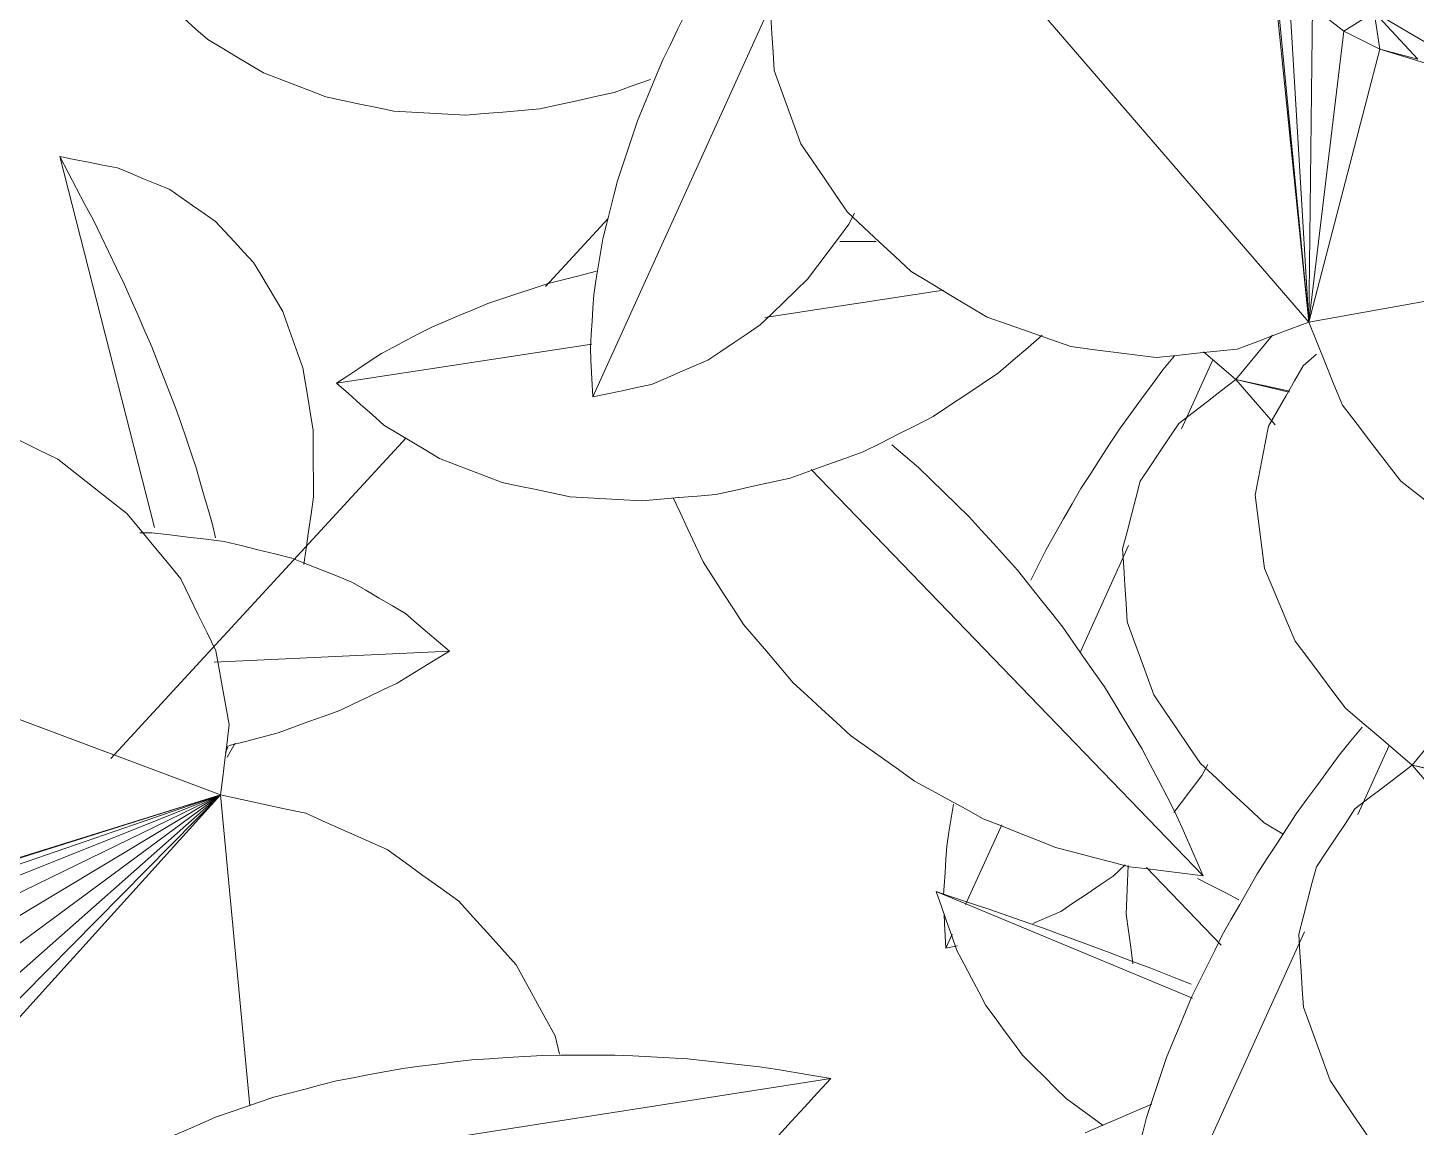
# Model space of a CAD drawing. Header units: metres. Extents: x -18.34 to -13.25, y -25.49 to -16.26.
# Drawn here: x -17.5807 to -17.4855, y -17.2092 to -17.1338 of the extents above; entities that cross this region are included whole.
import ezdxf

# ---------------------------------------------------------------- set-up
doc = ezdxf.new("R2010")
doc.units = ezdxf.units.M
doc.layers.add('Importações nas famílias', color=7, linetype='Continuous', lineweight=5)
doc.layers.add('Vegetação', color=7, linetype='Continuous', lineweight=5)

# ---------------------------------------------------------------- blocks, each defined once
blk = doc.blocks.new('Planta_pergolado_12200 - plantas pergolado_skp_Component_12-V147-Pavimento 02 - Executivo')
at = {"layer": 'Importações nas famílias', "color": 9, "flags": 128}
for points in [[(0.027075, 0.101247), (0.026369, 0.101143), (0.025662, 0.101039), (0.024955, 0.100935), (0.024249, 0.100831)], [(0.029913, 0.101047), (0.029204, 0.101097), (0.028494, 0.101147), (0.027785, 0.101197), (0.027075, 0.101247)], [(0.032697, 0.100237), (0.032001, 0.100439), (0.031305, 0.100642), (0.030609, 0.100844), (0.029913, 0.101047)], [(0.024249, 0.100831), (0.023562, 0.100575), (0.022875, 0.10032), (0.022188, 0.100065), (0.021501, 0.09981)], [(0.034028, 0.099536), (0.033362, 0.099886), (0.032697, 0.100237)], [(0.021501, 0.09981), (0.020849, 0.099409), (0.020198, 0.099008), (0.019546, 0.098607), (0.018895, 0.098207)], [(0.018895, 0.098207), (0.018294, 0.09767), (0.017694, 0.097133), (0.017093, 0.096596), (0.016493, 0.09606)], [(0.016493, 0.09606), (0.015957, 0.0954), (0.015421, 0.094739), (0.014886, 0.094079), (0.01435, 0.093419)], [(0.01435, 0.093419), (0.013892, 0.092651), (0.013434, 0.091883), (0.012977, 0.091115), (0.012559, 0.090415)]]:
    blk.add_lwpolyline(points, dxfattribs=at)
blk = doc.blocks.new('Planta_pergolado_12200 - plantas pergolado_skp_Component_17-V150-Pavimento 02 - Executivo')
at = {"layer": 'Importações nas famílias', "color": 9}
for p, q in [((0.037706, 0.152053), (0.037725, 0.153191)), ((0.044451, 0.10981), (0.043743, 0.109602)), ((0.052096, 0.095322), (0.051524, 0.096015)), ((0.056901, 0.093133), (0.056577, 0.0932))]:
    blk.add_line(p, q, dxfattribs=at)
at = {"layer": 'Importações nas famílias', "color": 9, "flags": 128}
for points in [[(0.038043, 0.149838), (0.037874, 0.150946), (0.037706, 0.152053)], [(0.038379, 0.147624), (0.038211, 0.148731), (0.03806, 0.149723)], [(0.039066, 0.145622), (0.038723, 0.146623), (0.038379, 0.147624)], [(0.037153, 0.14166), (0.037803, 0.14215), (0.038453, 0.14264)], [(0.034962, 0.138702), (0.035509, 0.139441), (0.036057, 0.140181), (0.036605, 0.14092), (0.037153, 0.14166)], [(0.033329, 0.134948), (0.033738, 0.135886), (0.034146, 0.136825), (0.034554, 0.137763), (0.034962, 0.138702)], [(0.032368, 0.130654), (0.032608, 0.131728), (0.032848, 0.132801), (0.033089, 0.133875), (0.033329, 0.134948)], [(0.032141, 0.126113), (0.032198, 0.127249), (0.032254, 0.128384), (0.032311, 0.129519), (0.032368, 0.130654)], [(0.032667, 0.121635), (0.032535, 0.122754), (0.032404, 0.123874), (0.032273, 0.124994), (0.032141, 0.126113)], [(0.033907, 0.117524), (0.033597, 0.118551), (0.033287, 0.119579), (0.032977, 0.120607), (0.032667, 0.121635)], [(0.035779, 0.11406), (0.035311, 0.114926), (0.034843, 0.115792), (0.034375, 0.116658), (0.033907, 0.117524)], [(0.038154, 0.11148), (0.03756, 0.112125), (0.036966, 0.11277), (0.036372, 0.113415), (0.035779, 0.11406)], [(0.04087, 0.10996), (0.040191, 0.11034), (0.039512, 0.11072), (0.038833, 0.1111), (0.038154, 0.11148)], [(0.043743, 0.109602), (0.043025, 0.109692), (0.042306, 0.109781), (0.041588, 0.10987), (0.04087, 0.10996)], [(0.054758, 0.093579), (0.054093, 0.094014), (0.053427, 0.09445), (0.052761, 0.094886), (0.052096, 0.095322)], [(0.056187, 0.093281), (0.055472, 0.09343), (0.054758, 0.093579)]]:
    blk.add_lwpolyline(points, dxfattribs=at)
blk = doc.blocks.new('Planta_pergolado_12200 - plantas pergolado_skp_Component_16-V151-Pavimento 02 - Executivo')
for name in ['Planta_pergolado_12200 - plantas pergolado_skp_Component_17-V150-Pavimento 02 - Executivo', 'Planta_pergolado_12200 - plantas pergolado_skp_Component_12-V147-Pavimento 02 - Executivo']:
    blk.add_blockref(name, (0, 0))
blk = doc.blocks.new('Planta_pergolado_12200 - plantas pergolado_skp_-V152-Pavimento 02 - Executivo')
blk.add_blockref('Planta_pergolado_12200 - plantas pergolado_skp_Component_16-V151-Pavimento 02 - Executivo', (0, 0))
blk = doc.blocks.new('Planta_pergolado_12200 - plantas pergolado_skp_-3067436-Pavimento 02 - Executivo')
at = {"xscale": 1.254472261797389, "yscale": 1.254472261797389, "zscale": 1.254472261797389, "rotation": 44.99999999999149}
blk.add_blockref('Planta_pergolado_12200 - plantas pergolado_skp_-V152-Pavimento 02 - Executivo', (0.101937, -0.102346), dxfattribs=at)
blk = doc.blocks.new('Planta_pergolado_12200 - plantas pergolado_skp_Component_12-V219-Pavimento 02 - Executivo')
at = {"layer": 'Importações nas famílias', "color": 9}
for p, q in [((0.019696, 0.087106), (0.03536, 0.098835)), ((0.016939, 0.088633), (0.017485, 0.089068)), ((0.009582, 0.081088), (0.009442, 0.080277)), ((0.00965, 0.080393), (0.009775, 0.080757))]:
    blk.add_line(p, q, dxfattribs=at)
at = {"layer": 'Importações nas famílias', "color": 9, "flags": 128}
for points in [[(0.027075, 0.101247), (0.026369, 0.101143), (0.025662, 0.101039), (0.024955, 0.100935), (0.024249, 0.100831)], [(0.029913, 0.101047), (0.029204, 0.101097), (0.028494, 0.101147), (0.027785, 0.101197), (0.027075, 0.101247)], [(0.032697, 0.100237), (0.032001, 0.100439), (0.031305, 0.100642), (0.030609, 0.100844), (0.029913, 0.101047)], [(0.024249, 0.100831), (0.023562, 0.100575), (0.022875, 0.10032), (0.022188, 0.100065), (0.021501, 0.09981)], [(0.03536, 0.098835), (0.034694, 0.099185), (0.034028, 0.099536), (0.033362, 0.099886), (0.032697, 0.100237)], [(0.021501, 0.09981), (0.020849, 0.099409), (0.020198, 0.099008), (0.019546, 0.098607), (0.018895, 0.098207)], [(0.031973, 0.097378), (0.03282, 0.097743), (0.033667, 0.098107), (0.034513, 0.098471), (0.03536, 0.098835)], [(0.018895, 0.098207), (0.018294, 0.09767), (0.017694, 0.097133), (0.017093, 0.096596), (0.016493, 0.09606)], [(0.028703, 0.09583), (0.029521, 0.096217), (0.030338, 0.096604), (0.031156, 0.096991), (0.031973, 0.097378)], [(0.016493, 0.09606), (0.015957, 0.0954), (0.015421, 0.094739), (0.014886, 0.094079), (0.01435, 0.093419)], [(0.025586, 0.094206), (0.026365, 0.094612), (0.027144, 0.095018), (0.027924, 0.095424), (0.028703, 0.09583)], [(0.022655, 0.092526), (0.023388, 0.092946), (0.02412, 0.093366), (0.024853, 0.093786), (0.025586, 0.094206)], [(0.01435, 0.093419), (0.013892, 0.092651), (0.013434, 0.091883), (0.012977, 0.091115), (0.012559, 0.090415)], [(0.019945, 0.090806), (0.020623, 0.091236), (0.0213, 0.091666), (0.021978, 0.092096), (0.022655, 0.092526)], [(0.017485, 0.089068), (0.0181, 0.089503), (0.018715, 0.089937), (0.01933, 0.090372), (0.019945, 0.090806)]]:
    blk.add_lwpolyline(points, dxfattribs=at)
blk = doc.blocks.new('Planta_pergolado_12200 - plantas pergolado_skp_Component_17-V222-Pavimento 02 - Executivo')
at = {"layer": 'Importações nas famílias', "color": 9}
for p, q in [((0.037706, 0.152053), (0.037725, 0.153191)), ((0.046919, 0.151849), (0.043002, 0.147351)), ((0.05965, 0.142048), (0.05931, 0.145739)), ((0.060939, 0.142316), (0.06039, 0.145919)), ((0.041398, 0.145509), (0.039754, 0.143621)), ((0.056252, 0.137284), (0.056658, 0.14529)), ((0.056628, 0.138382), (0.056895, 0.145348)), ((0.057419, 0.140012), (0.057463, 0.14544)), ((0.05845, 0.141262), (0.058292, 0.145574)), ((0.039754, 0.143621), (0.045453, 0.115897)), ((0.04173, 0.14276), (0.039754, 0.143621)), ((0.039754, 0.143621), (0.041724, 0.142813)), ((0.05845, 0.141262), (0.05965, 0.142048)), ((0.05965, 0.142048), (0.060939, 0.142316)), ((0.061616, 0.13986), (0.05965, 0.142048)), ((0.062096, 0.14242), (0.060939, 0.142316)), ((0.062099, 0.142075), (0.060939, 0.142316)), ((0.062173, 0.140563), (0.060939, 0.142316)), ((0.057419, 0.140012), (0.05845, 0.141262)), ((0.058883, 0.140894), (0.05845, 0.141262)), ((0.056628, 0.138382), (0.057419, 0.140012)), ((0.060247, 0.138275), (0.057419, 0.140012)), ((0.056325, 0.137228), (0.056628, 0.138382)), ((0.059795, 0.137117), (0.056628, 0.138382)), ((0.058951, 0.135929), (0.057565, 0.136202)), ((0.051287, 0.123278), (0.051797, 0.124669)), ((0.051708, 0.123565), (0.052056, 0.124454)), ((0.070909, 0.1214), (0.071159, 0.122617)), ((0.044451, 0.10981), (0.043743, 0.109602)), ((0.052096, 0.095322), (0.051524, 0.096015)), ((0.061138, 0.094014), (0.060472, 0.093579))]:
    blk.add_line(p, q, dxfattribs=at)
at = {"layer": 'Importações nas famílias', "color": 9, "flags": 128}
for points in [[(0.038379, 0.147624), (0.038211, 0.148731), (0.038043, 0.149838), (0.037874, 0.150946), (0.037706, 0.152053)], [(0.039754, 0.143621), (0.03941, 0.144622), (0.039066, 0.145622), (0.038723, 0.146623), (0.038379, 0.147624)], [(0.037153, 0.14166), (0.037803, 0.14215), (0.038453, 0.14264), (0.039104, 0.143131), (0.039754, 0.143621)], [(0.034962, 0.138702), (0.035509, 0.139441), (0.036057, 0.140181), (0.036605, 0.14092), (0.037153, 0.14166)], [(0.033329, 0.134948), (0.033738, 0.135886), (0.034146, 0.136825), (0.034554, 0.137763), (0.034962, 0.138702)], [(0.032368, 0.130654), (0.032608, 0.131728), (0.032848, 0.132801), (0.033089, 0.133875), (0.033329, 0.134948)], [(0.032141, 0.126113), (0.032198, 0.127249), (0.032254, 0.128384), (0.032311, 0.129519), (0.032368, 0.130654)], [(0.032667, 0.121635), (0.032535, 0.122754), (0.032404, 0.123874), (0.032273, 0.124994), (0.032141, 0.126113)], [(0.033907, 0.117524), (0.033597, 0.118551), (0.033287, 0.119579), (0.032977, 0.120607), (0.032667, 0.121635)], [(0.035779, 0.11406), (0.035311, 0.114926), (0.034843, 0.115792), (0.034375, 0.116658), (0.033907, 0.117524)], [(0.038154, 0.11148), (0.03756, 0.112125), (0.036966, 0.11277), (0.036372, 0.113415), (0.035779, 0.11406)], [(0.04087, 0.10996), (0.040191, 0.11034), (0.039512, 0.11072), (0.038833, 0.1111), (0.038154, 0.11148)], [(0.043743, 0.109602), (0.043025, 0.109692), (0.042306, 0.109781), (0.041588, 0.10987), (0.04087, 0.10996)], [(0.054758, 0.093579), (0.054093, 0.094014), (0.053427, 0.09445), (0.052761, 0.094886), (0.052096, 0.095322)], [(0.057615, 0.092984), (0.056901, 0.093133), (0.056187, 0.093281), (0.055472, 0.09343), (0.054758, 0.093579)], [(0.060472, 0.093579), (0.059758, 0.09343), (0.059044, 0.093281), (0.058329, 0.093133), (0.057615, 0.092984)]]:
    blk.add_lwpolyline(points, dxfattribs=at)
blk = doc.blocks.new('Planta_pergolado_12200 - plantas pergolado_skp_Component_16-V223-Pavimento 02 - Executivo')
for name in ['Planta_pergolado_12200 - plantas pergolado_skp_Component_17-V222-Pavimento 02 - Executivo', 'Planta_pergolado_12200 - plantas pergolado_skp_Component_12-V219-Pavimento 02 - Executivo']:
    blk.add_blockref(name, (0, 0))
blk = doc.blocks.new('Planta_pergolado_12200 - plantas pergolado_skp_-V224-Pavimento 02 - Executivo')
blk.add_blockref('Planta_pergolado_12200 - plantas pergolado_skp_Component_16-V223-Pavimento 02 - Executivo', (0, 0))
blk = doc.blocks.new('Planta_pergolado_12200 - plantas pergolado_skp_-3067442-Pavimento 02 - Executivo')
at = {"xscale": 1.254472261797389, "yscale": 1.254472261797389, "zscale": 1.254472261797389, "rotation": 44.99999999999149}
blk.add_blockref('Planta_pergolado_12200 - plantas pergolado_skp_-V224-Pavimento 02 - Executivo', (0.101937, -0.102346), dxfattribs=at)
blk = doc.blocks.new('Planta_pergolado_12200 - plantas pergolado_skp_-3067443-Pavimento 02 - Executivo')
at = {"rotation": 89.9999999999999}
for name in ['Planta_pergolado_12200 - plantas pergolado_skp_-3067442-Pavimento 02 - Executivo', 'Planta_pergolado_12200 - plantas pergolado_skp_-3067436-Pavimento 02 - Executivo']:
    blk.add_blockref(name, (0.696245, 0.01573), dxfattribs=at)
blk = doc.blocks.new('Planta_pergolado_12200 - plantas pergolado_skp_Component_12-V717-Pavimento 02 - Executivo')
at = {"layer": 'Importações nas famílias', "color": 9}
for p, q in [((-0.073122, -0.275018), (-0.072319, -0.275023)), ((-0.051913, -0.283137), (-0.068042, -0.283898))]:
    blk.add_line(p, q, dxfattribs=at)
at = {"layer": 'Importações nas famílias', "color": 9, "flags": 128}
for points in [[(-0.072319, -0.275023), (-0.071077, -0.275172), (-0.069835, -0.275321), (-0.068593, -0.275469), (-0.06735, -0.275618)], [(-0.06735, -0.275618), (-0.066193, -0.275903), (-0.065036, -0.276188), (-0.063879, -0.276473), (-0.062722, -0.276759)], [(-0.062722, -0.276759), (-0.061678, -0.277174), (-0.060633, -0.277589), (-0.059588, -0.278005), (-0.058544, -0.27842)], [(-0.058544, -0.27842), (-0.057636, -0.278956), (-0.056728, -0.279492), (-0.05582, -0.280027), (-0.054912, -0.280563)], [(-0.054912, -0.280563), (-0.054162, -0.281206), (-0.053413, -0.28185), (-0.052663, -0.282493), (-0.051913, -0.283137)], [(-0.051913, -0.283137), (-0.05281, -0.283684), (-0.053708, -0.284232), (-0.054605, -0.284779), (-0.055502, -0.285326)], [(-0.055502, -0.285326), (-0.056484, -0.285794), (-0.057466, -0.286262), (-0.058448, -0.286729), (-0.05943, -0.287197)], [(-0.05943, -0.287197), (-0.060485, -0.287579), (-0.061541, -0.287961), (-0.062597, -0.288344), (-0.063652, -0.288726)], [(-0.063652, -0.288726), (-0.06477, -0.289019), (-0.065888, -0.289312), (-0.067005, -0.289605)]]:
    blk.add_lwpolyline(points, dxfattribs=at)
blk = doc.blocks.new('Planta_pergolado_12200 - plantas pergolado_skp_Component_17-V719-Pavimento 02 - Executivo')
at = {"layer": 'Importações nas famílias', "color": 9}
for p, q in [((-0.067599, -0.29298), (-0.111236, -0.276652)), ((-0.067599, -0.29298), (-0.10205, -0.303696)), ((-0.067599, -0.29298), (-0.101085, -0.303498)), ((-0.067599, -0.29298), (-0.098478, -0.303596)), ((-0.067599, -0.29298), (-0.095851, -0.304279)), ((-0.067599, -0.29298), (-0.093385, -0.305502)), ((-0.067599, -0.29298), (-0.091246, -0.30718)), ((-0.067599, -0.29298), (-0.08958, -0.309199)), ((-0.067599, -0.29298), (-0.088501, -0.311422)), ((-0.088353, -0.31587), (-0.067599, -0.29298)), ((-0.067599, -0.29298), (-0.088083, -0.313698)), ((-0.067599, -0.29298), (-0.065595, -0.314291)), ((-0.04436, -0.31074), (-0.044668, -0.309478))]:
    blk.add_line(p, q, dxfattribs=at)
at = {"layer": 'Importações nas famílias', "color": 9, "flags": 128}
for points in [[(-0.078757, -0.269987), (-0.080125, -0.269309), (-0.081492, -0.268632), (-0.08286, -0.267954), (-0.084227, -0.267276)], [(-0.074013, -0.273708), (-0.075199, -0.272778), (-0.076385, -0.271847), (-0.077571, -0.270917), (-0.078757, -0.269987)], [(-0.070319, -0.278186), (-0.071243, -0.277067), (-0.072166, -0.275947), (-0.07309, -0.274828), (-0.074013, -0.273708)], [(-0.067927, -0.283116), (-0.068525, -0.281884), (-0.069123, -0.280651), (-0.069721, -0.279419), (-0.070319, -0.278186)], [(-0.066999, -0.288162), (-0.067231, -0.2869), (-0.067463, -0.285639), (-0.067695, -0.284378), (-0.067927, -0.283116)], [(-0.067599, -0.29298), (-0.067449, -0.291775), (-0.067299, -0.290571), (-0.067149, -0.289366), (-0.066999, -0.288162)], [(-0.061752, -0.294241), (-0.063214, -0.293926), (-0.064675, -0.29361), (-0.066137, -0.293295), (-0.067599, -0.29298)], [(-0.05618, -0.296725), (-0.057573, -0.296104), (-0.058966, -0.295483), (-0.060359, -0.294862), (-0.061752, -0.294241)], [(-0.051263, -0.300262), (-0.052492, -0.299378), (-0.053721, -0.298493), (-0.054951, -0.297609), (-0.05618, -0.296725)], [(-0.047336, -0.304612), (-0.048318, -0.303524), (-0.0493, -0.302437), (-0.050281, -0.301349), (-0.051263, -0.300262)], [(-0.044668, -0.309478), (-0.045335, -0.308261), (-0.046002, -0.307045), (-0.046669, -0.305828), (-0.047336, -0.304612)]]:
    blk.add_lwpolyline(points, dxfattribs=at)
blk = doc.blocks.new('Planta_pergolado_12200 - plantas pergolado_skp_Component_16-V720-Pavimento 02 - Executivo')
for name in ['Planta_pergolado_12200 - plantas pergolado_skp_Component_17-V719-Pavimento 02 - Executivo', 'Planta_pergolado_12200 - plantas pergolado_skp_Component_12-V717-Pavimento 02 - Executivo']:
    blk.add_blockref(name, (0, 0))
blk = doc.blocks.new('Planta_pergolado_12200 - plantas pergolado_skp_Component_12-V733-Pavimento 02 - Executivo')
at = {"layer": 'Importações nas famílias', "color": 9}
for p, q in [((-0.030287, -0.260277), (-0.018035, -0.258402)), ((-0.059646, -0.26477), (-0.042148, -0.262092))]:
    blk.add_line(p, q, dxfattribs=at)
at = {"layer": 'Importações nas famílias', "color": 9, "flags": 128}
for points in [[(-0.025149, -0.255073), (-0.023906, -0.255067), (-0.022663, -0.255061)], [(-0.045142, -0.257948), (-0.04404, -0.257668), (-0.042937, -0.257388), (-0.041835, -0.257108)], [(-0.049282, -0.259319), (-0.048247, -0.258977), (-0.047212, -0.258634), (-0.046177, -0.258291), (-0.045142, -0.257948)], [(-0.053107, -0.260926), (-0.052151, -0.260524), (-0.051194, -0.260122), (-0.050238, -0.259721), (-0.049282, -0.259319)], [(-0.056574, -0.262749), (-0.055708, -0.262293), (-0.054841, -0.261837), (-0.053974, -0.261381), (-0.053107, -0.260926)], [(-0.011269, -0.261482), (-0.012241, -0.26232), (-0.013254, -0.263192), (-0.014266, -0.264065)], [(-0.059646, -0.26477), (-0.058878, -0.264265), (-0.05811, -0.26376), (-0.057342, -0.263254), (-0.056574, -0.262749)], [(-0.014266, -0.264065), (-0.015386, -0.264813), (-0.016505, -0.265561), (-0.017624, -0.266309), (-0.018743, -0.267057)], [(-0.056395, -0.267642), (-0.057207, -0.266924), (-0.05802, -0.266206), (-0.058833, -0.265488), (-0.059646, -0.26477)], [(-0.018743, -0.267057), (-0.019943, -0.267662), (-0.021142, -0.268267), (-0.022342, -0.268873), (-0.023541, -0.269478)], [(-0.052581, -0.269929), (-0.053535, -0.269357), (-0.054488, -0.268785), (-0.055441, -0.268213), (-0.056395, -0.267642)], [(-0.048295, -0.271579), (-0.049366, -0.271167), (-0.050438, -0.270754), (-0.05151, -0.270342), (-0.052581, -0.269929)], [(-0.023541, -0.269478), (-0.024793, -0.269927), (-0.026045, -0.270375), (-0.027296, -0.270824), (-0.028548, -0.271273)], [(-0.028548, -0.271273), (-0.029822, -0.271554), (-0.031097, -0.271836), (-0.032371, -0.272117), (-0.033646, -0.272398)], [(-0.043636, -0.272554), (-0.044801, -0.27231), (-0.045965, -0.272067), (-0.04713, -0.271823), (-0.048295, -0.271579)], [(-0.038715, -0.272829), (-0.039945, -0.27276), (-0.041175, -0.272691), (-0.042406, -0.272622), (-0.043636, -0.272554)], [(-0.033646, -0.272398), (-0.034913, -0.272506), (-0.03618, -0.272614), (-0.037447, -0.272721), (-0.038715, -0.272829)]]:
    blk.add_lwpolyline(points, dxfattribs=at)
blk = doc.blocks.new('Planta_pergolado_12200 - plantas pergolado_skp_Component_12-V735-Pavimento 02 - Executivo')
at = {"layer": 'Importações nas famílias', "color": 9}
for p, q in [((0.010358, -0.294318), (0.012505, -0.289592)), ((-0.002122, -0.321792), (0.006706, -0.302359)), ((0.012149, -0.317318), (0.011744, -0.318069)), ((-0.0058, -0.323808), (-0.005743, -0.322903))]:
    blk.add_line(p, q, dxfattribs=at)
at = {"layer": 'Importações nas famílias', "color": 9, "flags": 128}
for points in [[(0.009082, -0.290265), (0.009874, -0.289302), (0.010666, -0.28834)], [(0.006143, -0.294274), (0.006878, -0.293272), (0.007613, -0.29227), (0.008348, -0.291268), (0.009082, -0.290265)], [(0.003462, -0.298396), (0.004132, -0.297365), (0.004803, -0.296335), (0.005473, -0.295305), (0.006143, -0.294274)], [(0.001071, -0.302584), (0.001669, -0.301537), (0.002267, -0.30049), (0.002865, -0.299443), (0.003462, -0.298396)], [(-0.001004, -0.306793), (-0.000485, -0.305741), (0.000034, -0.304688), (0.000553, -0.303636), (0.001071, -0.302584)], [(-0.00274, -0.310975), (-0.002306, -0.309929), (-0.001872, -0.308884), (-0.001438, -0.307838), (-0.001004, -0.306793)], [(-0.004118, -0.315084), (-0.003774, -0.314057), (-0.003429, -0.31303), (-0.003085, -0.312002), (-0.00274, -0.310975)], [(-0.005123, -0.319075), (-0.004872, -0.318077), (-0.00462, -0.31708), (-0.004369, -0.316082), (-0.004118, -0.315084)], [(0.011744, -0.318069), (0.011039, -0.319009), (0.010334, -0.319949), (0.009629, -0.320889), (0.008924, -0.321829)], [(-0.005743, -0.322903), (-0.005588, -0.321946), (-0.005433, -0.320989), (-0.005278, -0.320032), (-0.005123, -0.319075)], [(0.008924, -0.321829), (0.008113, -0.322611), (0.007302, -0.323393), (0.006491, -0.324175), (0.005679, -0.324957)], [(0.005679, -0.324957), (0.004781, -0.325563), (0.003883, -0.326168), (0.002984, -0.326774), (0.002086, -0.32738)]]:
    blk.add_lwpolyline(points, dxfattribs=at)
blk = doc.blocks.new('Planta_pergolado_12200 - plantas pergolado_skp_Component_17-V736-Pavimento 02 - Executivo')
at = {"layer": 'Importações nas famílias', "color": 9}
for p, q in [((0.00753, -0.262792), (0.006612, -0.263595)), ((0.01408, -0.290938), (0.024513, -0.278289)), ((0.040372, -0.296649), (0.01408, -0.290938)), ((0.01408, -0.290938), (0.040456, -0.297107)), ((0.043281, -0.324766), (0.01408, -0.290938))]:
    blk.add_line(p, q, dxfattribs=at)
at = {"layer": 'Importações nas famílias', "color": 9, "flags": 128}
for points in [[(0.006612, -0.263595), (0.006019, -0.264624), (0.005426, -0.265652), (0.004834, -0.266681), (0.004241, -0.267709)], [(0.004241, -0.267709), (0.004015, -0.268892), (0.003789, -0.270075), (0.003563, -0.271258), (0.003337, -0.272441)], [(0.003337, -0.272441), (0.003493, -0.273698), (0.003649, -0.274955), (0.003805, -0.276212), (0.003961, -0.277468)], [(0.003961, -0.277468), (0.004489, -0.278714), (0.005016, -0.279959), (0.005543, -0.281204), (0.006071, -0.282449)], [(0.006071, -0.282449), (0.006934, -0.283598), (0.007796, -0.284746), (0.008659, -0.285895), (0.009522, -0.287043)], [(0.009522, -0.287043), (0.010661, -0.288017), (0.011801, -0.288991), (0.01294, -0.289964), (0.01408, -0.290938)], [(0.01408, -0.290938), (0.013102, -0.29169), (0.012125, -0.292441), (0.011148, -0.293193), (0.010171, -0.293945)], [(0.010171, -0.293945), (0.009509, -0.294934), (0.008847, -0.295922), (0.008186, -0.296911), (0.007524, -0.2979)], [(0.007524, -0.2979), (0.007222, -0.299058), (0.006921, -0.300216), (0.00662, -0.301374), (0.006318, -0.302533)], [(0.006318, -0.302533), (0.006398, -0.303781), (0.006478, -0.30503), (0.006557, -0.306279), (0.006637, -0.307528)], [(0.006637, -0.307528), (0.007092, -0.308782), (0.007547, -0.310037), (0.008002, -0.311291), (0.008458, -0.312546)], [(0.008458, -0.312546), (0.009257, -0.31372), (0.010057, -0.314894), (0.010857, -0.316069), (0.011656, -0.317243)]]:
    blk.add_lwpolyline(points, dxfattribs=at)
blk = doc.blocks.new('Planta_pergolado_12200 - plantas pergolado_skp_Component_16-V737-Pavimento 02 - Executivo')
for name in ['Planta_pergolado_12200 - plantas pergolado_skp_Component_17-V736-Pavimento 02 - Executivo', 'Planta_pergolado_12200 - plantas pergolado_skp_Component_12-V733-Pavimento 02 - Executivo', 'Planta_pergolado_12200 - plantas pergolado_skp_Component_12-V735-Pavimento 02 - Executivo']:
    blk.add_blockref(name, (0, 0))
blk = doc.blocks.new('Planta_pergolado_12200 - plantas pergolado_skp_Component_12-V739-Pavimento 02 - Executivo')
at = {"layer": 'Importações nas famílias', "color": 9}
blk.add_line((-0.071722, -0.238356), (-0.050576, -0.23512), dxfattribs=at)
at = {"layer": 'Importações nas famílias', "color": 9, "flags": 128}
for points in [[(-0.04818, -0.229556), (-0.046981, -0.22941), (-0.045781, -0.229264), (-0.044582, -0.229117), (-0.043382, -0.228971)], [(-0.043382, -0.228971), (-0.042154, -0.228895), (-0.040926, -0.228818), (-0.039698, -0.228742), (-0.038469, -0.228665)], [(-0.038469, -0.228665), (-0.037226, -0.228659), (-0.035982, -0.228653), (-0.034809, -0.228647)], [(-0.052809, -0.230414), (-0.051652, -0.230199), (-0.050495, -0.229985), (-0.049337, -0.229771), (-0.04818, -0.229556)], [(-0.057218, -0.231534), (-0.056116, -0.231254), (-0.055014, -0.230974), (-0.053911, -0.230694), (-0.052809, -0.230414)], [(-0.061358, -0.232905), (-0.060323, -0.232563), (-0.059288, -0.23222), (-0.058253, -0.231877), (-0.057218, -0.231534)], [(-0.065183, -0.234512), (-0.064227, -0.23411), (-0.063271, -0.233709), (-0.062315, -0.233307), (-0.061358, -0.232905)], [(-0.068651, -0.236335), (-0.067784, -0.235879), (-0.066917, -0.235424), (-0.06605, -0.234968), (-0.065183, -0.234512)], [(-0.071722, -0.238356), (-0.070954, -0.237851), (-0.070187, -0.237346), (-0.069419, -0.236841), (-0.068651, -0.236335)], [(-0.068471, -0.241228), (-0.069284, -0.24051), (-0.070097, -0.239792), (-0.07091, -0.239074), (-0.071722, -0.238356)], [(-0.064658, -0.243515), (-0.065611, -0.242943), (-0.066564, -0.242372), (-0.067518, -0.2418), (-0.068471, -0.241228)], [(-0.060371, -0.245166), (-0.061443, -0.244753), (-0.062514, -0.24434), (-0.063586, -0.243928), (-0.064658, -0.243515)], [(-0.038121, -0.243962), (-0.039373, -0.24441), (-0.040624, -0.244859)], [(-0.055713, -0.24614), (-0.056877, -0.245896), (-0.058042, -0.245653), (-0.059207, -0.245409), (-0.060371, -0.245166)], [(-0.040624, -0.244859), (-0.041899, -0.24514), (-0.043173, -0.245422), (-0.044448, -0.245703), (-0.045722, -0.245985)], [(-0.050791, -0.246415), (-0.052021, -0.246346), (-0.053252, -0.246277), (-0.054482, -0.246209), (-0.055713, -0.24614)], [(-0.045722, -0.245985), (-0.046989, -0.246092), (-0.048256, -0.2462), (-0.049524, -0.246307), (-0.050791, -0.246415)]]:
    blk.add_lwpolyline(points, dxfattribs=at)
blk = doc.blocks.new('Planta_pergolado_12200 - plantas pergolado_skp_Component_12-V741-Pavimento 02 - Executivo')
at = {"layer": 'Importações nas famílias', "color": 9}
for p, q in [((-0.002994, -0.263852), (-0.002202, -0.262889)), ((-0.001718, -0.267904), (0.000428, -0.263178)), ((-0.008679, -0.283229), (-0.005348, -0.275896)), ((0.000073, -0.290905), (-0.000333, -0.291655)), ((-0.016521, -0.300492), (-0.014041, -0.295032)), ((-0.005586, -0.297761), (-0.006397, -0.298543)), ((-0.017882, -0.303488), (-0.017439, -0.302513)), ((-0.017087, -0.303318), (-0.017882, -0.303488))]:
    blk.add_line(p, q, dxfattribs=at)
at = {"layer": 'Importações nas famílias', "color": 9, "flags": 128}
for points in [[(-0.005934, -0.26786), (-0.005199, -0.266858), (-0.004464, -0.265856), (-0.003729, -0.264854), (-0.002994, -0.263852)], [(-0.008614, -0.271982), (-0.007944, -0.270952), (-0.007274, -0.269921), (-0.006604, -0.268891), (-0.005934, -0.26786)], [(-0.011005, -0.27617), (-0.010407, -0.275123), (-0.00981, -0.274076), (-0.009212, -0.273029), (-0.008614, -0.271982)], [(-0.012043, -0.278275), (-0.011524, -0.277222), (-0.011005, -0.27617)], [(-0.000333, -0.291655), (-0.001038, -0.292595), (-0.001743, -0.293535), (-0.002237, -0.294194)], [(-0.017819, -0.296489), (-0.017664, -0.295532), (-0.017509, -0.294575), (-0.017354, -0.293618)], [(-0.01803, -0.299831), (-0.01799, -0.299205), (-0.017933, -0.2983), (-0.017876, -0.297394), (-0.017819, -0.296489)], [(-0.006397, -0.298543), (-0.007295, -0.299149), (-0.008194, -0.299755), (-0.009092, -0.30036), (-0.009991, -0.300966)], [(-0.017882, -0.303488), (-0.017923, -0.302643), (-0.017964, -0.301799), (-0.017997, -0.301138)], [(-0.009991, -0.300966), (-0.010955, -0.301381), (-0.01192, -0.301797)]]:
    blk.add_lwpolyline(points, dxfattribs=at)
blk = doc.blocks.new('Planta_pergolado_12200 - plantas pergolado_skp_Component_17-V742-Pavimento 02 - Executivo')
at = {"layer": 'Importações nas famílias', "color": 9}
for p, q in [((0.002003, -0.264524), (0.00452, -0.261473)), ((0.005695, -0.265326), (0.002003, -0.264524)), ((0.002003, -0.264524), (0.005653, -0.265378)), ((0.004691, -0.267638), (0.002003, -0.264524)), ((0.003939, -0.294887), (0.005245, -0.295672))]:
    blk.add_line(p, q, dxfattribs=at)
at = {"layer": 'Importações nas famílias', "color": 9, "flags": 128}
for points in [[(-0.000224, -0.262621), (0.000864, -0.26355), (0.002003, -0.264524)], [(0.002003, -0.264524), (0.001026, -0.265276), (0.000049, -0.266028), (-0.000928, -0.266779), (-0.001905, -0.267531)], [(-0.001905, -0.267531), (-0.002567, -0.26852), (-0.003229, -0.269508), (-0.003891, -0.270497), (-0.004553, -0.271486)], [(-0.004553, -0.271486), (-0.004854, -0.272644), (-0.005155, -0.273802), (-0.005457, -0.27496), (-0.005758, -0.276119)], [(-0.005758, -0.276119), (-0.005678, -0.277368), (-0.005599, -0.278616), (-0.005519, -0.279865), (-0.00544, -0.281114)], [(-0.00544, -0.281114), (-0.004984, -0.282369), (-0.004529, -0.283623), (-0.004074, -0.284877), (-0.003619, -0.286132)], [(-0.003619, -0.286132), (-0.002819, -0.287306), (-0.002019, -0.288481), (-0.00122, -0.289655), (-0.00042, -0.290829)], [(-0.00042, -0.290829), (0.00067, -0.291844), (0.001759, -0.292858), (0.002849, -0.293873), (0.003939, -0.294887)]]:
    blk.add_lwpolyline(points, dxfattribs=at)
blk = doc.blocks.new('Planta_pergolado_12200 - plantas pergolado_skp_Component_16-V743-Pavimento 02 - Executivo')
for name in ['Planta_pergolado_12200 - plantas pergolado_skp_Component_12-V739-Pavimento 02 - Executivo', 'Planta_pergolado_12200 - plantas pergolado_skp_Component_17-V742-Pavimento 02 - Executivo', 'Planta_pergolado_12200 - plantas pergolado_skp_Component_12-V741-Pavimento 02 - Executivo']:
    blk.add_blockref(name, (0, 0))
blk = doc.blocks.new('Planta_pergolado_12200 - plantas pergolado_skp_Component_12-V751-Pavimento 02 - Executivo')
at = {"layer": 'Importações nas famílias', "color": 9}
for p, q in [((-0.025919, -0.230137), (-0.023772, -0.225411)), ((-0.042082, -0.26572), (-0.029549, -0.238128)), ((-0.024128, -0.253137), (-0.024533, -0.253888))]:
    blk.add_line(p, q, dxfattribs=at)
at = {"layer": 'Importações nas famílias', "color": 9, "flags": 128}
for points in [[(-0.027195, -0.226084), (-0.026403, -0.225121), (-0.025611, -0.224159)], [(-0.030134, -0.230093), (-0.029399, -0.229091), (-0.028664, -0.228089), (-0.027929, -0.227087), (-0.027195, -0.226084)], [(-0.032815, -0.234215), (-0.032145, -0.233184), (-0.031474, -0.232154), (-0.030804, -0.231124), (-0.030134, -0.230093)], [(-0.035206, -0.238403), (-0.034608, -0.237356), (-0.03401, -0.236309), (-0.033412, -0.235262), (-0.032815, -0.234215)], [(-0.037281, -0.242612), (-0.036762, -0.24156), (-0.036243, -0.240508), (-0.035724, -0.239455), (-0.035206, -0.238403)], [(-0.039017, -0.246794), (-0.038583, -0.245748), (-0.038149, -0.244703), (-0.037715, -0.243657), (-0.037281, -0.242612)], [(-0.040395, -0.250903), (-0.040051, -0.249876), (-0.039706, -0.248849), (-0.039362, -0.247821), (-0.039017, -0.246794)], [(-0.0414, -0.254894), (-0.041149, -0.253896), (-0.040897, -0.252899), (-0.040646, -0.251901), (-0.040395, -0.250903)], [(-0.024533, -0.253888), (-0.025238, -0.254828), (-0.025943, -0.255768), (-0.026648, -0.256708), (-0.027353, -0.257648)], [(-0.04202, -0.258722), (-0.041865, -0.257765), (-0.04171, -0.256808), (-0.041555, -0.255851), (-0.0414, -0.254894)], [(-0.027353, -0.257648), (-0.028164, -0.25843), (-0.028975, -0.259212), (-0.029786, -0.259994), (-0.030598, -0.260776)], [(-0.042248, -0.262344), (-0.042191, -0.261438), (-0.042134, -0.260533), (-0.042077, -0.259627), (-0.04202, -0.258722)], [(-0.030598, -0.260776), (-0.031496, -0.261382), (-0.032394, -0.261987), (-0.033293, -0.262593), (-0.034191, -0.263199)], [(-0.042082, -0.26572), (-0.042124, -0.264876), (-0.042165, -0.264032), (-0.042206, -0.263188), (-0.042248, -0.262344)], [(-0.034191, -0.263199), (-0.035156, -0.263614), (-0.03612, -0.26403), (-0.037085, -0.264445), (-0.03805, -0.26486)], [(-0.03805, -0.26486), (-0.039058, -0.265075), (-0.040066, -0.26529), (-0.041074, -0.265505), (-0.042082, -0.26572)]]:
    blk.add_lwpolyline(points, dxfattribs=at)
blk = doc.blocks.new('Planta_pergolado_12200 - plantas pergolado_skp_Component_17-V752-Pavimento 02 - Executivo')
at = {"layer": 'Importações nas famílias', "color": 9}
for p, q in [((0.007004, -0.260585), (-0.022197, -0.226757)), ((0.004179, -0.232926), (0.007004, -0.260585)), ((0.004513, -0.234744), (0.007004, -0.260585)), ((0.005592, -0.236967), (0.007004, -0.260585)), ((0.007258, -0.238986), (0.007004, -0.260585)), ((0.007258, -0.238986), (0.009397, -0.240664)), ((0.011487, -0.239364), (0.009397, -0.240664)), ((0.011487, -0.239364), (0.017097, -0.242668)), ((0.011487, -0.239364), (0.01449, -0.24257)), ((0.011487, -0.239364), (0.011864, -0.241887)), ((0.009397, -0.240664), (0.007004, -0.260585)), ((0.009397, -0.240664), (0.011864, -0.241887)), ((0.011864, -0.241887), (0.007004, -0.260585)), ((0.048409, -0.253176), (0.011864, -0.241887)), ((0.01449, -0.24257), (0.011864, -0.241887)), ((0.007004, -0.260585), (0.048409, -0.253176))]:
    blk.add_line(p, q, dxfattribs=at)
at = {"layer": 'Importações nas famílias', "color": 9, "flags": 128}
for points in [[(-0.029959, -0.238352), (-0.029879, -0.2396), (-0.029799, -0.240849), (-0.02972, -0.242098), (-0.02964, -0.243347)], [(-0.02964, -0.243347), (-0.029185, -0.244601), (-0.02873, -0.245856), (-0.028275, -0.24711), (-0.027819, -0.248365)], [(-0.027819, -0.248365), (-0.02702, -0.249539), (-0.02622, -0.250713), (-0.02542, -0.251888), (-0.024621, -0.253062)], [(-0.024621, -0.253062), (-0.023531, -0.254077), (-0.022441, -0.255091), (-0.021351, -0.256106), (-0.020262, -0.25712)], [(-0.020262, -0.25712), (-0.018956, -0.257905), (-0.017651, -0.258691), (-0.016345, -0.259476), (-0.015039, -0.260261)], [(-0.015039, -0.260261), (-0.013607, -0.260764), (-0.012175, -0.261267), (-0.010742, -0.261769), (-0.00931, -0.262272)], [(0.0021, -0.26244), (0.003326, -0.261976), (0.004552, -0.261513), (0.005778, -0.261049), (0.007004, -0.260585)], [(0.007004, -0.260585), (0.007579, -0.262009), (0.008155, -0.263432), (0.00873, -0.264856), (0.009306, -0.266279)], [(-0.00931, -0.262272), (-0.007849, -0.262458), (-0.006387, -0.262643), (-0.004926, -0.262829), (-0.003464, -0.263015)], [(-0.003464, -0.263015), (-0.002073, -0.262871), (-0.000682, -0.262727), (0.000709, -0.262583), (0.0021, -0.26244)], [(0.009306, -0.266279), (0.010309, -0.26758), (0.011313, -0.26888), (0.012317, -0.270181), (0.013321, -0.271481)], [(0.013321, -0.271481), (0.014667, -0.272547), (0.016014, -0.273614), (0.01736, -0.27468), (0.018707, -0.275746)]]:
    blk.add_lwpolyline(points, dxfattribs=at)
blk = doc.blocks.new('Planta_pergolado_12200 - plantas pergolado_skp_Component_16-V753-Pavimento 02 - Executivo')
for name in ['Planta_pergolado_12200 - plantas pergolado_skp_Component_17-V752-Pavimento 02 - Executivo', 'Planta_pergolado_12200 - plantas pergolado_skp_Component_12-V751-Pavimento 02 - Executivo']:
    blk.add_blockref(name, (0, 0))
blk = doc.blocks.new('Planta_pergolado_12200 - plantas pergolado_skp_-V754-Pavimento 02 - Executivo')
at = {"layer": 'Importações nas famílias', "color": 9}
for p, q in [((-0.04102, -0.253487), (-0.04532, -0.258153)), ((-0.054865, -0.26851), (-0.075131, -0.290498))]:
    blk.add_line(p, q, dxfattribs=at)
for name in ['Planta_pergolado_12200 - plantas pergolado_skp_Component_16-V753-Pavimento 02 - Executivo', 'Planta_pergolado_12200 - plantas pergolado_skp_Component_16-V743-Pavimento 02 - Executivo', 'Planta_pergolado_12200 - plantas pergolado_skp_Component_16-V737-Pavimento 02 - Executivo', 'Planta_pergolado_12200 - plantas pergolado_skp_Component_16-V720-Pavimento 02 - Executivo']:
    blk.add_blockref(name, (0, 0))
blk = doc.blocks.new('Planta_pergolado_12200 - plantas pergolado_skp_-3067460-Pavimento 02 - Executivo')
blk.add_blockref('Planta_pergolado_12200 - plantas pergolado_skp_-V754-Pavimento 02 - Executivo', (0, 0))
blk = doc.blocks.new('Planta_pergolado_12200 - plantas pergolado_skp_-3067465-Pavimento 02 - Executivo')
blk.add_blockref('Planta_pergolado_12200 - plantas pergolado_skp_-3067460-Pavimento 02 - Executivo', (0, 0))
blk = doc.blocks.new('Planta_pergolado_12200 - plantas pergolado_skp_Component_12-V1085-Pavimento 02 - Executivo')
at = {"layer": 'Importações nas famílias', "color": 9}
blk.add_line((-0.018533, -0.29961), (-0.000979, -0.306918), dxfattribs=at)
at = {"layer": 'Importações nas famílias', "color": 9, "flags": 128}
for points in [[(-0.017117, -0.303646), (-0.017471, -0.302637), (-0.017825, -0.301628), (-0.018179, -0.300619), (-0.018533, -0.29961)], [(-0.018533, -0.29961), (-0.017634, -0.299911), (-0.016736, -0.300212), (-0.015837, -0.300513), (-0.014939, -0.300813)], [(-0.014939, -0.300813), (-0.014019, -0.301135), (-0.0131, -0.301456), (-0.012181, -0.301778), (-0.011262, -0.302099)], [(-0.011262, -0.302099), (-0.010333, -0.302438), (-0.009404, -0.302777), (-0.008474, -0.303115), (-0.007545, -0.303454)], [(-0.007545, -0.303454), (-0.006616, -0.303806), (-0.005686, -0.304158), (-0.004757, -0.30451), (-0.003828, -0.304862)], [(-0.015129, -0.307411), (-0.015626, -0.30647), (-0.016123, -0.305529), (-0.01662, -0.304588), (-0.017117, -0.303646)], [(-0.003828, -0.304862), (-0.002909, -0.305223), (-0.00199, -0.305585), (-0.001071, -0.305946)], [(-0.012615, -0.310817), (-0.013243, -0.309966), (-0.013872, -0.309114), (-0.0145, -0.308263), (-0.015129, -0.307411)], [(-0.009635, -0.313784), (-0.01038, -0.313042), (-0.011125, -0.3123), (-0.01187, -0.311559), (-0.012615, -0.310817)], [(-0.007102, -0.315627), (-0.007946, -0.315013), (-0.00879, -0.314398), (-0.009635, -0.313784)]]:
    blk.add_lwpolyline(points, dxfattribs=at)
blk = doc.blocks.new('Planta_pergolado_12200 - plantas pergolado_skp_Component_16-V1088-Pavimento 02 - Executivo')
blk.add_blockref('Planta_pergolado_12200 - plantas pergolado_skp_Component_12-V1085-Pavimento 02 - Executivo', (0, 0))
blk = doc.blocks.new('Planta_pergolado_12200 - plantas pergolado_skp_Component_12-V1155-Pavimento 02 - Executivo')
at = {"layer": 'Importações nas famílias', "color": 9}
blk.add_line((-0.004132, -0.297953), (0.001008, -0.303279), dxfattribs=at)
at = {"layer": 'Importações nas famílias', "color": 9, "flags": 128}
for points in [[(-0.005506, -0.301141), (-0.005464, -0.300031), (-0.005423, -0.298921), (-0.005382, -0.29781)], [(-0.000628, -0.298706), (0.00032, -0.299192), (0.001268, -0.299679), (0.002216, -0.300165)], [(-0.005049, -0.304554), (-0.0052, -0.303424), (-0.005353, -0.302283), (-0.005506, -0.301141)]]:
    blk.add_lwpolyline(points, dxfattribs=at)
blk = doc.blocks.new('Planta_pergolado_12200 - plantas pergolado_skp_Component_16-V1160-Pavimento 02 - Executivo')
blk.add_blockref('Planta_pergolado_12200 - plantas pergolado_skp_Component_12-V1155-Pavimento 02 - Executivo', (0, 0))
blk = doc.blocks.new('Planta_pergolado_12200 - plantas pergolado_skp_Component_12-V1165-Pavimento 02 - Executivo')
at = {"layer": 'Importações nas famílias', "color": 9}
blk.add_line((-0.027108, -0.270683), (-0.000239, -0.298529), dxfattribs=at)
at = {"layer": 'Importações nas famílias', "color": 9, "flags": 128}
for points in [[(-0.021576, -0.269009), (-0.020669, -0.269777), (-0.019763, -0.270546)], [(-0.019763, -0.270546), (-0.018891, -0.271392), (-0.018019, -0.272239), (-0.017147, -0.273085), (-0.016274, -0.273932)], [(-0.034524, -0.27701), (-0.03505, -0.275888), (-0.035576, -0.274765), (-0.036101, -0.273643), (-0.036581, -0.27262)], [(-0.016274, -0.273932), (-0.015446, -0.274847), (-0.014618, -0.275763), (-0.01379, -0.276678), (-0.012962, -0.277594)], [(-0.03174, -0.281303), (-0.032436, -0.28023), (-0.033132, -0.279157), (-0.033828, -0.278083), (-0.034524, -0.27701)], [(-0.012962, -0.277594), (-0.012187, -0.278568), (-0.011412, -0.279542), (-0.010637, -0.280516), (-0.009863, -0.28149)], [(-0.02834, -0.285299), (-0.02919, -0.2843), (-0.03004, -0.283301), (-0.03089, -0.282302), (-0.03174, -0.281303)], [(-0.009863, -0.28149), (-0.00915, -0.282512), (-0.008436, -0.283534), (-0.007723, -0.284556), (-0.00701, -0.285578)], [(-0.024405, -0.288905), (-0.025389, -0.288003), (-0.026373, -0.287102), (-0.027357, -0.286201), (-0.02834, -0.285299)], [(-0.00701, -0.285578), (-0.006367, -0.286636), (-0.005724, -0.287695), (-0.00508, -0.288753), (-0.004437, -0.289812)], [(-0.020027, -0.292034), (-0.021122, -0.291252), (-0.022216, -0.290469), (-0.023311, -0.289687), (-0.024405, -0.288905)], [(-0.004437, -0.289812), (-0.003871, -0.290895), (-0.003304, -0.291978), (-0.002738, -0.293062), (-0.002172, -0.294145)], [(-0.015308, -0.294614), (-0.016488, -0.293969), (-0.017667, -0.293324), (-0.018847, -0.292679), (-0.020027, -0.292034)], [(-0.010359, -0.296585), (-0.011596, -0.296093), (-0.012834, -0.2956), (-0.014071, -0.295107), (-0.015308, -0.294614)], [(-0.002172, -0.294145), (-0.001688, -0.295241), (-0.001205, -0.296337), (-0.000722, -0.297433), (-0.000239, -0.298529)], [(-0.005296, -0.2979), (-0.006562, -0.297572), (-0.007828, -0.297243), (-0.009093, -0.296914), (-0.010359, -0.296585)], [(-0.000239, -0.298529), (-0.001503, -0.298372), (-0.002768, -0.298214), (-0.004032, -0.298057), (-0.005296, -0.2979)]]:
    blk.add_lwpolyline(points, dxfattribs=at)
blk = doc.blocks.new('Planta_pergolado_12200 - plantas pergolado_skp_Component_12-V1166-Pavimento 02 - Executivo')
at = {"layer": 'Importações nas famílias', "color": 9}
blk.add_line((-0.077816, -0.320519), (-0.025773, -0.312413), dxfattribs=at)
at = {"layer": 'Importações nas famílias', "color": 9, "flags": 128}
for points in [[(-0.055108, -0.311719), (-0.053927, -0.311572), (-0.052745, -0.311426), (-0.051563, -0.31128), (-0.050381, -0.311133)], [(-0.050381, -0.311133), (-0.049165, -0.311057), (-0.047949, -0.31098), (-0.046733, -0.310904), (-0.045517, -0.310827)], [(-0.045517, -0.310827), (-0.04428, -0.310821), (-0.043043, -0.310815), (-0.041806, -0.310809), (-0.040569, -0.310803)], [(-0.040569, -0.310803), (-0.039324, -0.310868), (-0.03808, -0.310933), (-0.036836, -0.310998), (-0.035592, -0.311062)], [(-0.035592, -0.311062), (-0.034354, -0.311197), (-0.033117, -0.311332), (-0.031879, -0.311466), (-0.030642, -0.311601)], [(-0.059645, -0.312576), (-0.058511, -0.312362), (-0.057377, -0.312147), (-0.056243, -0.311933), (-0.055108, -0.311719)], [(-0.030642, -0.311601), (-0.029424, -0.311804), (-0.028207, -0.312007), (-0.02699, -0.31221), (-0.025773, -0.312413)], [(-0.063941, -0.313697), (-0.062867, -0.313417), (-0.061793, -0.313136), (-0.060719, -0.312856), (-0.059645, -0.312576)], [(-0.025773, -0.312413), (-0.026669, -0.31339), (-0.027565, -0.314368), (-0.028461, -0.315345), (-0.029357, -0.316322)], [(-0.067949, -0.315068), (-0.066947, -0.314725), (-0.065945, -0.314382), (-0.064943, -0.31404), (-0.063941, -0.313697)], [(-0.071624, -0.316674), (-0.070705, -0.316272), (-0.069787, -0.315871), (-0.068868, -0.315469), (-0.067949, -0.315068)], [(-0.074925, -0.318498), (-0.0741, -0.318042), (-0.073275, -0.317586), (-0.072449, -0.31713), (-0.071624, -0.316674)], [(-0.029357, -0.316322), (-0.030377, -0.317195), (-0.031396, -0.318068), (-0.032416, -0.318941), (-0.033436, -0.319814)], [(-0.077816, -0.320519), (-0.077094, -0.320013), (-0.076371, -0.319508), (-0.075648, -0.319003), (-0.074925, -0.318498)], [(-0.033436, -0.319814), (-0.034555, -0.320562), (-0.035675, -0.321309), (-0.036795, -0.322057), (-0.037914, -0.322805)], [(-0.074737, -0.32339), (-0.075507, -0.322672), (-0.076276, -0.321954), (-0.077046, -0.321236), (-0.077816, -0.320519)], [(-0.071087, -0.325678), (-0.072, -0.325106), (-0.072912, -0.324534), (-0.073824, -0.323962), (-0.074737, -0.32339)], [(-0.037914, -0.322805), (-0.039107, -0.323411), (-0.040301, -0.324016), (-0.041494, -0.324621), (-0.042687, -0.325227)], [(-0.042687, -0.325227), (-0.043926, -0.325675), (-0.045164, -0.326124), (-0.046403, -0.326573), (-0.047642, -0.327021)], [(-0.066954, -0.327328), (-0.067987, -0.326915), (-0.069021, -0.326503), (-0.070054, -0.32609), (-0.071087, -0.325678)], [(-0.062434, -0.328302), (-0.063564, -0.328059), (-0.064694, -0.327815), (-0.065824, -0.327571), (-0.066954, -0.327328)], [(-0.047642, -0.327021), (-0.048897, -0.327303), (-0.050153, -0.327584), (-0.051408, -0.327866), (-0.052663, -0.328147)], [(-0.057633, -0.328577), (-0.058833, -0.328508), (-0.060033, -0.32844), (-0.061234, -0.328371), (-0.062434, -0.328302)], [(-0.052663, -0.328147), (-0.053906, -0.328254), (-0.055148, -0.328362), (-0.05639, -0.32847), (-0.057633, -0.328577)]]:
    blk.add_lwpolyline(points, dxfattribs=at)
blk = doc.blocks.new('Planta_pergolado_12200 - plantas pergolado_skp_Component_17-V1167-Pavimento 02 - Executivo')
at = {"layer": 'Importações nas famílias', "color": 9, "flags": 128}
blk.add_lwpolyline([(-0.003765, -0.314171), (-0.004661, -0.314556), (-0.005884, -0.31508), (-0.007108, -0.315604), (-0.008331, -0.316129)], dxfattribs=at)
blk = doc.blocks.new('Planta_pergolado_12200 - plantas pergolado_skp_Component_16-V1168-Pavimento 02 - Executivo')
for name in ['Planta_pergolado_12200 - plantas pergolado_skp_Component_12-V1165-Pavimento 02 - Executivo', 'Planta_pergolado_12200 - plantas pergolado_skp_Component_12-V1166-Pavimento 02 - Executivo', 'Planta_pergolado_12200 - plantas pergolado_skp_Component_17-V1167-Pavimento 02 - Executivo']:
    blk.add_blockref(name, (0, 0))
blk = doc.blocks.new('Planta_pergolado_12200 - plantas pergolado_skp_-3067415-Pavimento 02 - Executivo')
for name in ['Planta_pergolado_12200 - plantas pergolado_skp_Component_16-V1168-Pavimento 02 - Executivo', 'Planta_pergolado_12200 - plantas pergolado_skp_Component_16-V1160-Pavimento 02 - Executivo']:
    blk.add_blockref(name, (0, 0))
blk = doc.blocks.new('Planta_pergolado_12200 - plantas pergolado_skp_-3067416-Pavimento 02 - Executivo')
for name in ['Planta_pergolado_12200 - plantas pergolado_skp_-3067415-Pavimento 02 - Executivo', 'Planta_pergolado_12200 - plantas pergolado_skp_Component_16-V1088-Pavimento 02 - Executivo']:
    blk.add_blockref(name, (0, 0))
blk = doc.blocks.new('Planta_pergolado_12200 - plantas pergolado_skp_-3067421-Pavimento 02 - Executivo')
blk.add_blockref('Planta_pergolado_12200 - plantas pergolado_skp_-3067416-Pavimento 02 - Executivo', (0, 0))
blk = doc.blocks.new('Planta_pergolado_12200 - Planta_pergolado_12200-3067476-Pavimento 02 - Executivo')
at = {"extrusion": (0, 0, -1), "xscale": 1.068436298615139, "yscale": 1.068436298615139, "zscale": -1.068436298615139, "rotation": 263.7999999999961}
blk.add_blockref('Planta_pergolado_12200 - plantas pergolado_skp_-3067443-Pavimento 02 - Executivo', (0.091864, 0.479646), dxfattribs=at)
for name in ['Planta_pergolado_12200 - plantas pergolado_skp_-3067421-Pavimento 02 - Executivo', 'Planta_pergolado_12200 - plantas pergolado_skp_-3067465-Pavimento 02 - Executivo']:
    blk.add_blockref(name, (0, 0))

msp = doc.modelspace()

# ---------------------------------------------------------------- block references
at = {"layer": 'Vegetação', "color": 9}
msp.add_blockref('Planta_pergolado_12200 - Planta_pergolado_12200-3067476-Pavimento 02 - Executivo', (-17.499852, -16.893415), dxfattribs=at)

doc.saveas('drawing.dxf')
